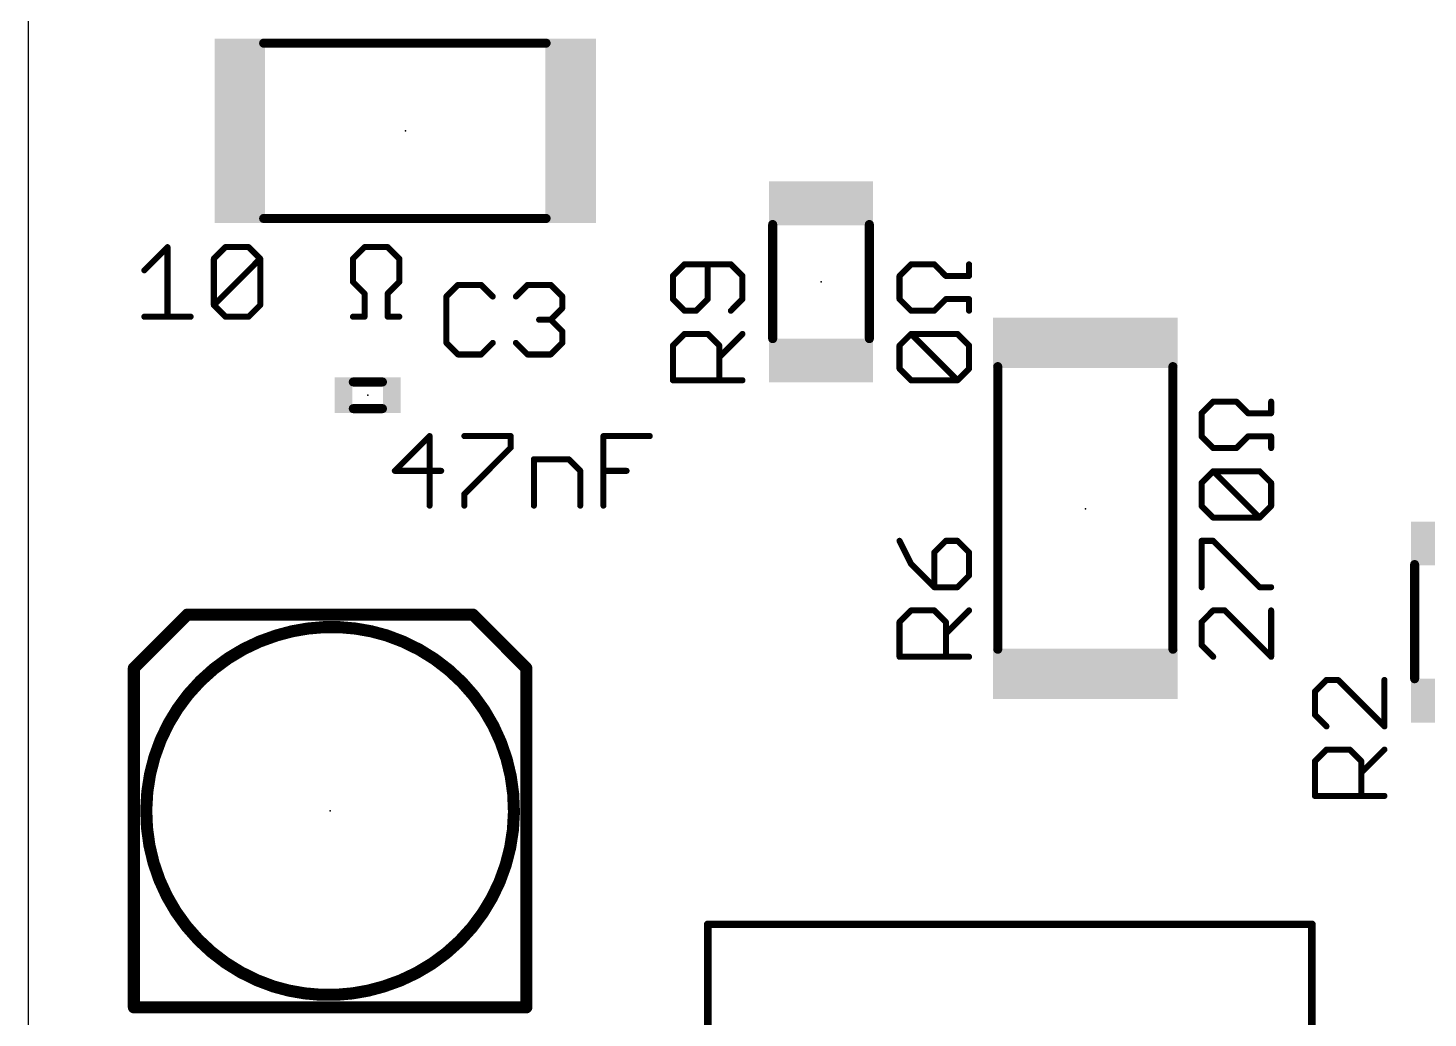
# Model space of a CAD drawing. Extents: x -3.9 to 50, y 0 to 50.9.
# Drawn here: x 0 to 23.54, y 15.57 to 32.21 of the extents above; entities that cross this region are included whole.
import ezdxf

# ---------------------------------------------------------------- set-up
doc = ezdxf.new("R2010")
doc.units = 0
for name, color, linetype in [('20', 7, 'CONTINUOUS'), ('21', 253, 'CONTINUOUS'), ('23', 7, 'CONTINUOUS'), ('25', 253, 'CONTINUOUS'), ('27', 253, 'CONTINUOUS'), ('51', 253, 'CONTINUOUS')]:
    doc.layers.add(name, color=color, linetype=linetype)

# ---------------------------------------------------------------- blocks, each defined once
blk = doc.blocks.new('RECT')
blk.add_solid([(-0.5, -0.5), (0.5, -0.5), (-0.5, 0.5), (0.5, 0.5)])

msp = doc.modelspace()

# ---------------------------------------------------------------- linework, layer by layer
at = {"layer": '20'}
msp.add_line((0, 49.52), (0, 0), dxfattribs=at)
at = {"layer": '21'}
for points, const_width in [([(1.78, 21.45), (2.68, 22.35)], 0.2032), ([(2.68, 22.35), (3.98, 22.35)], 0.2032), ([(6.18, 22.35), (7.48, 22.35)], 0.2032), ([(7.48, 22.35), (8.38, 21.45)], 0.2032), ([(1.78, 15.75), (1.78, 21.45)], 0.2032), ([(8.38, 21.45), (8.38, 15.75)], 0.2032), ([(21.59, 17.145), (11.43, 17.145)], 0.127), ([(11.43, 17.145), (11.43, 6.985)], 0.127), ([(21.59, 6.985), (21.59, 17.145)], 0.127), ([(3.98, 15.75), (1.78, 15.75)], 0.2032), ([(8.38, 15.75), (6.18, 15.75)], 0.2032)]:
    msp.add_lwpolyline(points, dxfattribs=dict(at, const_width=const_width))
for points, const_width in [([(2.68, 22.4008, 1), (2.68, 22.2992)], 0.1016), ([(2.7159, 22.3141, 1), (2.6441, 22.3859)], 0.1016), ([(3.98, 22.2992, 1), (3.98, 22.4008)], 0.1016), ([(6.18, 22.4008, 1), (6.18, 22.2992)], 0.1016), ([(7.5159, 22.3859, 1), (7.4441, 22.3141)], 0.1016), ([(7.48, 22.2992, 1), (7.48, 22.4008)], 0.1016), ([(4.18, 22, 0.7344), (4.13, 16.1)], 0.2032), ([(4.1948, 21.9514, 1), (4.1652, 22.0486)], 0.1016), ([(5.98, 16.1, 0.7344), (6.03, 22)], 0.2032), ([(6.0456, 22.0483, 1), (6.0144, 21.9517)], 0.1016), ([(1.8308, 21.45, 1), (1.7292, 21.45)], 0.1016), ([(1.7441, 21.4859, 1), (1.8159, 21.4141)], 0.1016), ([(8.4308, 21.45, 1), (8.3292, 21.45)], 0.1016), ([(8.3441, 21.4141, 1), (8.4159, 21.4859)], 0.1016), ([(11.4618, 17.145, 1), (11.3982, 17.145)], 0.0635), ([(11.43, 17.1767, 1), (11.43, 17.1133)], 0.0635), ([(21.6217, 17.145, 1), (21.5583, 17.145)], 0.0635), ([(21.59, 17.1133, 1), (21.59, 17.1767)], 0.0635), ([(4.1144, 16.0517, 1), (4.1456, 16.1483)], 0.1016), ([(5.9652, 16.1486, 1), (5.9948, 16.0514)], 0.1016), ([(1.78, 15.8008, 1), (1.78, 15.6992)], 0.1016), ([(1.7292, 15.75, 1), (1.8308, 15.75)], 0.1016), ([(3.98, 15.6992, 1), (3.98, 15.8008)], 0.1016), ([(6.18, 15.8008, 1), (6.18, 15.6992)], 0.1016), ([(8.3292, 15.75, 1), (8.4308, 15.75)], 0.1016), ([(8.38, 15.6992, 1), (8.38, 15.8008)], 0.1016)]:
    msp.add_lwpolyline(points, format="xyb", dxfattribs=dict(at, const_width=const_width))
at = {"layer": '23'}
for p in [(6.35, 30.48), (13.335, 27.94), (5.715, 26.035), (17.78, 24.13), (5.08, 19.05)]:
    msp.add_point(p, dxfattribs=at)
at = {"layer": '25', "const_width": 0.1016}
for points in [[(11.0397, 28.236), (10.8448, 28.0411)], [(11.8193, 28.236), (11.0397, 28.236)], [(11.4295, 27.6513), (11.4295, 28.236)], [(12.0142, 28.0411), (11.8193, 28.236)], [(10.8448, 28.0411), (10.8448, 27.6513)], [(12.0142, 27.6513), (12.0142, 28.0411)], [(7.2307, 27.8902), (7.0358, 27.6953)], [(7.6205, 27.8902), (7.2307, 27.8902)], [(7.8154, 27.6953), (7.6205, 27.8902)], [(8.2052, 27.6953), (8.4001, 27.8902)], [(8.4001, 27.8902), (8.7899, 27.8902)], [(8.7899, 27.8902), (8.9848, 27.6953)], [(7.0358, 27.6953), (7.0358, 26.9157)], [(8.9848, 27.5004), (8.7899, 27.3055)], [(8.9848, 27.6953), (8.9848, 27.5004)], [(10.8448, 27.6513), (11.0397, 27.4564)], [(11.2346, 27.4564), (11.4295, 27.6513)], [(11.8193, 27.4564), (12.0142, 27.6513)], [(8.7899, 27.3055), (8.595, 27.3055)], [(8.7899, 27.3055), (8.9848, 27.1106)], [(11.0397, 27.4564), (11.2346, 27.4564)], [(8.9848, 27.1106), (8.9848, 26.9157)], [(10.8448, 26.8717), (11.0397, 27.0666)], [(11.0397, 27.0666), (11.4295, 27.0666)], [(11.4295, 27.0666), (11.6244, 26.8717)], [(11.6244, 26.6768), (12.0142, 27.0666)], [(7.0358, 26.9157), (7.2307, 26.7208)], [(7.6205, 26.7208), (7.8154, 26.9157)], [(8.4001, 26.7208), (8.2052, 26.9157)], [(8.9848, 26.9157), (8.7899, 26.7208)], [(10.8448, 26.287), (10.8448, 26.8717)], [(11.6244, 26.8717), (11.6244, 26.287)], [(7.2307, 26.7208), (7.6205, 26.7208)], [(8.7899, 26.7208), (8.4001, 26.7208)], [(12.0142, 26.287), (10.8448, 26.287)], [(14.6548, 23.5898), (14.8497, 23.2)], [(15.4344, 23.5898), (15.2395, 23.3949)], [(15.6293, 23.5898), (15.4344, 23.5898)], [(15.8242, 23.3949), (15.6293, 23.5898)], [(15.2395, 23.3949), (15.2395, 22.8102)], [(15.8242, 23.0051), (15.8242, 23.3949)], [(14.8497, 23.2), (15.2395, 22.8102)], [(15.2395, 22.8102), (15.6293, 22.8102)], [(15.6293, 22.8102), (15.8242, 23.0051)], [(14.6548, 22.2255), (14.8497, 22.4204)], [(14.8497, 22.4204), (15.2395, 22.4204)], [(15.2395, 22.4204), (15.4344, 22.2255)], [(15.4344, 22.0306), (15.8242, 22.4204)], [(14.6548, 21.6408), (14.6548, 22.2255)], [(15.4344, 22.2255), (15.4344, 21.6408)], [(15.8242, 21.6408), (14.6548, 21.6408)], [(21.8347, 21.251), (21.6398, 21.0561)], [(22.0296, 21.251), (21.8347, 21.251)], [(22.8092, 20.4714), (22.0296, 21.251)], [(22.8092, 21.251), (22.8092, 20.4714)], [(21.6398, 21.0561), (21.6398, 20.6663)], [(21.6398, 20.6663), (21.8347, 20.4714)], [(21.6398, 19.8867), (21.8347, 20.0816)], [(21.8347, 20.0816), (22.2245, 20.0816)], [(22.2245, 20.0816), (22.4194, 19.8867)], [(22.4194, 19.6918), (22.8092, 20.0816)], [(21.6398, 19.302), (21.6398, 19.8867)], [(22.4194, 19.8867), (22.4194, 19.302)], [(22.8092, 19.302), (21.6398, 19.302)]]:
    msp.add_lwpolyline(points, dxfattribs=at)
at = {"layer": '25', "const_width": 0.0508}
for points in [[(11.0397, 28.2614, 1), (11.0397, 28.2106)], [(11.0577, 28.218, 1), (11.0217, 28.254)], [(11.4549, 28.236, 1), (11.4041, 28.236)], [(11.8373, 28.254, 1), (11.8013, 28.218)], [(11.8193, 28.2106, 1), (11.8193, 28.2614)], [(10.8268, 28.0591, 1), (10.8628, 28.0231)], [(10.8702, 28.0411, 1), (10.8194, 28.0411)], [(12.0396, 28.0411, 1), (11.9888, 28.0411)], [(11.9962, 28.0231, 1), (12.0322, 28.0591)], [(7.2307, 27.9156, 1), (7.2307, 27.8648)], [(7.2487, 27.8722, 1), (7.2127, 27.9082)], [(7.6385, 27.9082, 1), (7.6025, 27.8722)], [(7.6205, 27.8648, 1), (7.6205, 27.9156)], [(8.4001, 27.9156, 1), (8.4001, 27.8648)], [(8.4181, 27.8722, 1), (8.3821, 27.9082)], [(8.8079, 27.9082, 1), (8.7719, 27.8722)], [(8.7899, 27.8648, 1), (8.7899, 27.9156)], [(7.0178, 27.7133, 1), (7.0538, 27.6773)], [(7.0612, 27.6953, 1), (7.0104, 27.6953)], [(7.7974, 27.6773, 1), (7.8334, 27.7133)], [(8.1872, 27.7133, 1), (8.2232, 27.6773)], [(9.0102, 27.6953, 1), (8.9594, 27.6953)], [(8.9668, 27.6773, 1), (9.0028, 27.7133)], [(9.0028, 27.4824, 1), (8.9668, 27.5184)], [(10.8628, 27.6693, 1), (10.8268, 27.6333)], [(10.8194, 27.6513, 1), (10.8702, 27.6513)], [(11.4041, 27.6513, 1), (11.4549, 27.6513)], [(11.4475, 27.6333, 1), (11.4115, 27.6693)], [(11.9888, 27.6513, 1), (12.0396, 27.6513)], [(12.0322, 27.6333, 1), (11.9962, 27.6693)], [(8.595, 27.3309, 1), (8.595, 27.2801)], [(8.8079, 27.3235, 1), (8.7719, 27.2875)], [(8.7719, 27.3235, 1), (8.8079, 27.2875)], [(8.7899, 27.2801, 1), (8.7899, 27.3309)], [(8.9594, 27.5004, 1), (9.0102, 27.5004)], [(11.0397, 27.4818, 1), (11.0397, 27.431)], [(11.0217, 27.4384, 1), (11.0577, 27.4744)], [(11.2166, 27.4744, 1), (11.2526, 27.4384)], [(11.2346, 27.431, 1), (11.2346, 27.4818)], [(11.8013, 27.4744, 1), (11.8373, 27.4384)], [(9.0102, 27.1106, 1), (8.9594, 27.1106)], [(8.9668, 27.0926, 1), (9.0028, 27.1286)], [(11.0397, 27.092, 1), (11.0397, 27.0412)], [(11.0577, 27.0486, 1), (11.0217, 27.0846)], [(11.4475, 27.0846, 1), (11.4115, 27.0486)], [(11.4295, 27.0412, 1), (11.4295, 27.092)], [(12.0322, 27.0486, 1), (11.9962, 27.0846)], [(7.0538, 26.9337, 1), (7.0178, 26.8977)], [(7.0104, 26.9157, 1), (7.0612, 26.9157)], [(7.8334, 26.8977, 1), (7.7974, 26.9337)], [(8.2232, 26.9337, 1), (8.1872, 26.8977)], [(8.9594, 26.9157, 1), (9.0102, 26.9157)], [(9.0028, 26.8977, 1), (8.9668, 26.9337)], [(10.8268, 26.8897, 1), (10.8628, 26.8537)], [(10.8702, 26.8717, 1), (10.8194, 26.8717)], [(11.6498, 26.8717, 1), (11.599, 26.8717)], [(11.6064, 26.8537, 1), (11.6424, 26.8897)], [(7.2307, 26.7462, 1), (7.2307, 26.6954)], [(7.2127, 26.7028, 1), (7.2487, 26.7388)], [(7.6025, 26.7388, 1), (7.6385, 26.7028)], [(7.6205, 26.6954, 1), (7.6205, 26.7462)], [(8.4001, 26.7462, 1), (8.4001, 26.6954)], [(8.3821, 26.7028, 1), (8.4181, 26.7388)], [(8.7719, 26.7388, 1), (8.8079, 26.7028)], [(8.7899, 26.6954, 1), (8.7899, 26.7462)], [(11.6064, 26.6948, 1), (11.6424, 26.6588)], [(10.8448, 26.3124, 1), (10.8448, 26.2616)], [(10.8194, 26.287, 1), (10.8702, 26.287)], [(11.599, 26.287, 1), (11.6498, 26.287)], [(12.0142, 26.2616, 1), (12.0142, 26.3124)], [(14.6775, 23.6012, 1), (14.6321, 23.5784)], [(15.4344, 23.6152, 1), (15.4344, 23.5644)], [(15.4524, 23.5718, 1), (15.4164, 23.6078)], [(15.6473, 23.6078, 1), (15.6113, 23.5718)], [(15.6293, 23.5644, 1), (15.6293, 23.6152)], [(15.2215, 23.4129, 1), (15.2575, 23.3769)], [(15.2649, 23.3949, 1), (15.2141, 23.3949)], [(15.8496, 23.3949, 1), (15.7988, 23.3949)], [(15.8062, 23.3769, 1), (15.8422, 23.4129)], [(14.8677, 23.218, 1), (14.8317, 23.182)], [(14.827, 23.1886, 1), (14.8724, 23.2114)], [(15.2395, 22.8356, 1), (15.2395, 22.7848)], [(15.2141, 22.8102, 1), (15.2649, 22.8102)], [(15.2215, 22.7922, 1), (15.2575, 22.8282)], [(15.6113, 22.8282, 1), (15.6473, 22.7922)], [(15.6293, 22.7848, 1), (15.6293, 22.8356)], [(15.7988, 23.0051, 1), (15.8496, 23.0051)], [(15.8422, 22.9871, 1), (15.8062, 23.0231)], [(14.8497, 22.4458, 1), (14.8497, 22.395)], [(14.8677, 22.4024, 1), (14.8317, 22.4384)], [(15.2575, 22.4384, 1), (15.2215, 22.4024)], [(15.2395, 22.395, 1), (15.2395, 22.4458)], [(15.8422, 22.4024, 1), (15.8062, 22.4384)], [(14.6368, 22.2435, 1), (14.6728, 22.2075)], [(14.6802, 22.2255, 1), (14.6294, 22.2255)], [(15.4598, 22.2255, 1), (15.409, 22.2255)], [(15.4164, 22.2075, 1), (15.4524, 22.2435)], [(15.4164, 22.0486, 1), (15.4524, 22.0126)], [(14.6548, 21.6662, 1), (14.6548, 21.6154)], [(14.6294, 21.6408, 1), (14.6802, 21.6408)], [(15.409, 21.6408, 1), (15.4598, 21.6408)], [(15.8242, 21.6154, 1), (15.8242, 21.6662)], [(21.8347, 21.2764, 1), (21.8347, 21.2256)], [(21.8527, 21.233, 1), (21.8167, 21.269)], [(22.0476, 21.269, 1), (22.0116, 21.233)], [(22.0296, 21.2256, 1), (22.0296, 21.2764)], [(22.8346, 21.251, 1), (22.7838, 21.251)], [(21.6218, 21.0741, 1), (21.6578, 21.0381)], [(21.6652, 21.0561, 1), (21.6144, 21.0561)], [(21.6578, 20.6843, 1), (21.6218, 20.6483)], [(21.6144, 20.6663, 1), (21.6652, 20.6663)], [(21.8167, 20.4534, 1), (21.8527, 20.4894)], [(22.7838, 20.4714, 1), (22.8346, 20.4714)], [(22.7912, 20.4534, 1), (22.8272, 20.4894)], [(21.8347, 20.107, 1), (21.8347, 20.0562)], [(21.8527, 20.0636, 1), (21.8167, 20.0996)], [(22.2425, 20.0996, 1), (22.2065, 20.0636)], [(22.2245, 20.0562, 1), (22.2245, 20.107)], [(22.8272, 20.0636, 1), (22.7912, 20.0996)], [(21.6218, 19.9047, 1), (21.6578, 19.8687)], [(21.6652, 19.8867, 1), (21.6144, 19.8867)], [(22.4448, 19.8867, 1), (22.394, 19.8867)], [(22.4014, 19.8687, 1), (22.4374, 19.9047)], [(22.4014, 19.7098, 1), (22.4374, 19.6738)], [(21.6398, 19.3274, 1), (21.6398, 19.2766)], [(21.6144, 19.302, 1), (21.6652, 19.302)], [(22.394, 19.302, 1), (22.4448, 19.302)], [(22.8092, 19.2766, 1), (22.8092, 19.3274)]]:
    msp.add_lwpolyline(points, format="xyb", dxfattribs=at)
at = {"layer": '27', "const_width": 0.1016}
for points in [[(1.9558, 28.1354), (2.3456, 28.5252)], [(2.3456, 28.5252), (2.3456, 27.3558)], [(3.1252, 28.3303), (3.3201, 28.5252)], [(3.3201, 28.5252), (3.7099, 28.5252)], [(3.7099, 28.5252), (3.9048, 28.3303)], [(5.464, 28.3303), (5.6589, 28.5252)], [(5.6589, 28.5252), (6.0487, 28.5252)], [(6.0487, 28.5252), (6.2436, 28.3303)], [(3.1252, 27.5507), (3.1252, 28.3303)], [(3.1252, 27.5507), (3.9048, 28.3303)], [(3.9048, 28.3303), (3.9048, 27.5507)], [(5.464, 27.9405), (5.464, 28.3303)], [(6.2436, 28.3303), (6.2436, 27.9405)], [(14.6548, 28.0411), (14.8497, 28.236)], [(14.8497, 28.236), (15.2395, 28.236)], [(15.2395, 28.236), (15.4344, 28.0411)], [(15.8242, 28.0411), (15.8242, 28.236)], [(14.6548, 27.6513), (14.6548, 28.0411)], [(15.4344, 28.0411), (15.8242, 28.0411)], [(5.6589, 27.7456), (5.464, 27.9405)], [(5.6589, 27.3558), (5.6589, 27.7456)], [(6.2436, 27.9405), (6.0487, 27.7456)], [(6.0487, 27.7456), (6.0487, 27.3558)], [(3.3201, 27.3558), (3.1252, 27.5507)], [(3.9048, 27.5507), (3.7099, 27.3558)], [(14.8497, 27.4564), (14.6548, 27.6513)], [(15.4344, 27.6513), (15.2395, 27.4564)], [(15.8242, 27.6513), (15.4344, 27.6513)], [(15.8242, 27.4564), (15.8242, 27.6513)], [(1.9558, 27.3558), (2.7354, 27.3558)], [(3.7099, 27.3558), (3.3201, 27.3558)], [(5.464, 27.3558), (5.6589, 27.3558)], [(6.0487, 27.3558), (6.2436, 27.3558)], [(15.2395, 27.4564), (14.8497, 27.4564)], [(14.6548, 26.8717), (14.8497, 27.0666)], [(14.8497, 27.0666), (15.6293, 27.0666)], [(15.6293, 26.287), (14.8497, 27.0666)], [(15.6293, 27.0666), (15.8242, 26.8717)], [(14.6548, 26.4819), (14.6548, 26.8717)], [(15.8242, 26.8717), (15.8242, 26.4819)], [(14.8497, 26.287), (14.6548, 26.4819)], [(15.8242, 26.4819), (15.6293, 26.287)], [(15.6293, 26.287), (14.8497, 26.287)], [(19.7348, 25.7337), (19.9297, 25.9286)], [(19.9297, 25.9286), (20.3195, 25.9286)], [(20.3195, 25.9286), (20.5144, 25.7337)], [(20.9042, 25.7337), (20.9042, 25.9286)], [(19.7348, 25.3439), (19.7348, 25.7337)], [(20.5144, 25.7337), (20.9042, 25.7337)], [(6.7529, 25.3502), (6.1682, 24.7655)], [(6.7529, 24.1808), (6.7529, 25.3502)], [(7.3376, 25.3502), (8.1172, 25.3502)], [(8.1172, 25.1553), (7.3376, 24.3757)], [(8.1172, 25.3502), (8.1172, 25.1553)], [(9.6764, 24.1808), (9.6764, 25.3502)], [(9.6764, 25.3502), (10.456, 25.3502)], [(19.9297, 25.149), (19.7348, 25.3439)], [(20.3195, 25.149), (19.9297, 25.149)], [(20.5144, 25.3439), (20.3195, 25.149)], [(20.9042, 25.3439), (20.5144, 25.3439)], [(20.9042, 25.149), (20.9042, 25.3439)], [(8.507, 24.1808), (8.507, 24.9604)], [(8.507, 24.9604), (9.0917, 24.9604)], [(9.0917, 24.9604), (9.2866, 24.7655)], [(6.1682, 24.7655), (6.9478, 24.7655)], [(9.2866, 24.7655), (9.2866, 24.1808)], [(9.6764, 24.7655), (10.0662, 24.7655)], [(19.7348, 24.5643), (19.9297, 24.7592)], [(19.9297, 24.7592), (20.7093, 24.7592)], [(20.7093, 23.9796), (19.9297, 24.7592)], [(20.7093, 24.7592), (20.9042, 24.5643)], [(19.7348, 24.1745), (19.7348, 24.5643)], [(20.9042, 24.5643), (20.9042, 24.1745)], [(7.3376, 24.3757), (7.3376, 24.1808)], [(19.9297, 23.9796), (19.7348, 24.1745)], [(20.7093, 23.9796), (19.9297, 23.9796)], [(20.9042, 24.1745), (20.7093, 23.9796)], [(19.7348, 22.8102), (19.7348, 23.5898)], [(19.7348, 23.5898), (19.9297, 23.5898)], [(19.9297, 23.5898), (20.7093, 22.8102)], [(20.7093, 22.8102), (20.9042, 22.8102)], [(19.9297, 22.4204), (19.7348, 22.2255)], [(20.1246, 22.4204), (19.9297, 22.4204)], [(20.9042, 21.6408), (20.1246, 22.4204)], [(20.9042, 22.4204), (20.9042, 21.6408)], [(19.7348, 22.2255), (19.7348, 21.8357)], [(19.7348, 21.8357), (19.9297, 21.6408)]]:
    msp.add_lwpolyline(points, dxfattribs=at)
at = {"layer": '27', "const_width": 0.0508}
for points in [[(2.371, 28.5252, 1), (2.3202, 28.5252)], [(2.3636, 28.5072, 1), (2.3276, 28.5432)], [(3.3201, 28.5506, 1), (3.3201, 28.4998)], [(3.3381, 28.5072, 1), (3.3021, 28.5432)], [(3.7279, 28.5432, 1), (3.6919, 28.5072)], [(3.7099, 28.4998, 1), (3.7099, 28.5506)], [(5.6589, 28.5506, 1), (5.6589, 28.4998)], [(5.6768, 28.5072, 1), (5.6409, 28.5432)], [(6.0666, 28.5432, 1), (6.0307, 28.5072)], [(6.0487, 28.4998, 1), (6.0487, 28.5506)], [(3.1072, 28.3483, 1), (3.1432, 28.3123)], [(3.1506, 28.3303, 1), (3.0998, 28.3303)], [(3.9302, 28.3303, 1), (3.8794, 28.3303)], [(3.9228, 28.3123, 1), (3.8868, 28.3483)], [(3.8868, 28.3123, 1), (3.9228, 28.3483)], [(5.446, 28.3483, 1), (5.482, 28.3123)], [(5.4894, 28.3303, 1), (5.4386, 28.3303)], [(6.269, 28.3303, 1), (6.2182, 28.3303)], [(6.2256, 28.3123, 1), (6.2615, 28.3483)], [(14.8497, 28.2614, 1), (14.8497, 28.2106)], [(14.8677, 28.218, 1), (14.8317, 28.254)], [(15.2575, 28.254, 1), (15.2215, 28.218)], [(15.2395, 28.2106, 1), (15.2395, 28.2614)], [(15.8496, 28.236, 1), (15.7988, 28.236)], [(1.9378, 28.1534, 1), (1.9738, 28.1174)], [(14.6368, 28.0591, 1), (14.6728, 28.0231)], [(14.6802, 28.0411, 1), (14.6294, 28.0411)], [(15.4344, 28.0665, 1), (15.4344, 28.0157)], [(15.4164, 28.0231, 1), (15.4524, 28.0591)], [(15.7988, 28.0411, 1), (15.8496, 28.0411)], [(15.8242, 28.0157, 1), (15.8242, 28.0665)], [(5.482, 27.9585, 1), (5.446, 27.9225)], [(5.4386, 27.9405, 1), (5.4894, 27.9405)], [(5.6843, 27.7456, 1), (5.6335, 27.7456)], [(5.6409, 27.7276, 1), (5.6768, 27.7636)], [(6.0307, 27.7636, 1), (6.0666, 27.7276)], [(6.0741, 27.7456, 1), (6.0233, 27.7456)], [(6.2182, 27.9405, 1), (6.269, 27.9405)], [(6.2615, 27.9225, 1), (6.2256, 27.9585)], [(3.1432, 27.5687, 1), (3.1072, 27.5327)], [(3.1072, 27.5687, 1), (3.1432, 27.5327)], [(3.0998, 27.5507, 1), (3.1506, 27.5507)], [(3.8794, 27.5507, 1), (3.9302, 27.5507)], [(3.9228, 27.5327, 1), (3.8868, 27.5687)], [(14.6728, 27.6693, 1), (14.6368, 27.6333)], [(14.6294, 27.6513, 1), (14.6802, 27.6513)], [(15.4344, 27.6767, 1), (15.4344, 27.6259)], [(15.4524, 27.6333, 1), (15.4164, 27.6693)], [(15.8496, 27.6513, 1), (15.7988, 27.6513)], [(15.8242, 27.6259, 1), (15.8242, 27.6767)], [(1.9558, 27.3812, 1), (1.9558, 27.3304)], [(2.3202, 27.3558, 1), (2.371, 27.3558)], [(2.7354, 27.3304, 1), (2.7354, 27.3812)], [(3.3201, 27.3812, 1), (3.3201, 27.3304)], [(3.3021, 27.3378, 1), (3.3381, 27.3738)], [(3.6919, 27.3738, 1), (3.7279, 27.3378)], [(3.7099, 27.3304, 1), (3.7099, 27.3812)], [(5.464, 27.3812, 1), (5.464, 27.3304)], [(5.6335, 27.3558, 1), (5.6843, 27.3558)], [(5.6589, 27.3304, 1), (5.6589, 27.3812)], [(6.0487, 27.3812, 1), (6.0487, 27.3304)], [(6.0233, 27.3558, 1), (6.0741, 27.3558)], [(6.2436, 27.3304, 1), (6.2436, 27.3812)], [(14.8497, 27.4818, 1), (14.8497, 27.431)], [(14.8317, 27.4384, 1), (14.8677, 27.4744)], [(15.2215, 27.4744, 1), (15.2575, 27.4384)], [(15.2395, 27.431, 1), (15.2395, 27.4818)], [(15.7988, 27.4564, 1), (15.8496, 27.4564)], [(14.8677, 27.0846, 1), (14.8317, 27.0486)], [(14.8497, 27.092, 1), (14.8497, 27.0412)], [(14.8677, 27.0486, 1), (14.8317, 27.0846)], [(15.6473, 27.0846, 1), (15.6113, 27.0486)], [(15.6293, 27.0412, 1), (15.6293, 27.092)], [(14.6368, 26.8897, 1), (14.6728, 26.8537)], [(14.6802, 26.8717, 1), (14.6294, 26.8717)], [(15.8496, 26.8717, 1), (15.7988, 26.8717)], [(15.8062, 26.8537, 1), (15.8422, 26.8897)], [(14.6728, 26.4999, 1), (14.6368, 26.4639)], [(14.6294, 26.4819, 1), (14.6802, 26.4819)], [(15.7988, 26.4819, 1), (15.8496, 26.4819)], [(15.8422, 26.4639, 1), (15.8062, 26.4999)], [(14.8497, 26.3124, 1), (14.8497, 26.2616)], [(14.8317, 26.269, 1), (14.8677, 26.305)], [(15.6113, 26.305, 1), (15.6473, 26.269)], [(15.6113, 26.269, 1), (15.6473, 26.305)], [(15.6293, 26.2616, 1), (15.6293, 26.3124)], [(19.9297, 25.954, 1), (19.9297, 25.9032)], [(19.9477, 25.9106, 1), (19.9117, 25.9465)], [(20.3375, 25.9465, 1), (20.3015, 25.9106)], [(20.3195, 25.9032, 1), (20.3195, 25.954)], [(20.9296, 25.9286, 1), (20.8788, 25.9286)], [(19.7602, 25.7337, 1), (19.7094, 25.7337)], [(19.7168, 25.7516, 1), (19.7528, 25.7157)], [(20.5144, 25.7591, 1), (20.5144, 25.7083)], [(20.4964, 25.7157, 1), (20.5324, 25.7516)], [(20.8788, 25.7337, 1), (20.9296, 25.7337)], [(20.9042, 25.7083, 1), (20.9042, 25.7591)], [(6.7783, 25.3502, 1), (6.7275, 25.3502)], [(6.7709, 25.3322, 1), (6.7349, 25.3682)], [(7.3376, 25.3756, 1), (7.3376, 25.3248)], [(8.1426, 25.3502, 1), (8.0918, 25.3502)], [(8.1352, 25.1373, 1), (8.0992, 25.1733)], [(8.1172, 25.3248, 1), (8.1172, 25.3756)], [(9.7018, 25.3502, 1), (9.651, 25.3502)], [(9.6764, 25.3756, 1), (9.6764, 25.3248)], [(10.456, 25.3248, 1), (10.456, 25.3756)], [(19.7528, 25.3618, 1), (19.7168, 25.3259)], [(19.7094, 25.3439, 1), (19.7602, 25.3439)], [(19.9297, 25.1744, 1), (19.9297, 25.1236)], [(19.9117, 25.131, 1), (19.9477, 25.167)], [(20.3015, 25.167, 1), (20.3375, 25.131)], [(20.3195, 25.1236, 1), (20.3195, 25.1744)], [(20.5144, 25.3693, 1), (20.5144, 25.3185)], [(20.5324, 25.3259, 1), (20.4964, 25.3618)], [(20.9296, 25.3439, 1), (20.8788, 25.3439)], [(20.9042, 25.3185, 1), (20.9042, 25.3693)], [(8.0918, 25.1553, 1), (8.1426, 25.1553)], [(8.5324, 24.9604, 1), (8.4816, 24.9604)], [(8.507, 24.9858, 1), (8.507, 24.935)], [(9.1097, 24.9784, 1), (9.0737, 24.9424)], [(9.0917, 24.935, 1), (9.0917, 24.9858)], [(20.8788, 25.149, 1), (20.9296, 25.149)], [(6.1502, 24.7835, 1), (6.1862, 24.7475)], [(6.1682, 24.7909, 1), (6.1682, 24.7401)], [(6.9478, 24.7401, 1), (6.9478, 24.7909)], [(9.312, 24.7655, 1), (9.2612, 24.7655)], [(9.2686, 24.7475, 1), (9.3046, 24.7835)], [(9.6764, 24.7909, 1), (9.6764, 24.7401)], [(10.0662, 24.7401, 1), (10.0662, 24.7909)], [(19.9477, 24.7772, 1), (19.9117, 24.7412)], [(19.9297, 24.7846, 1), (19.9297, 24.7338)], [(19.9477, 24.7412, 1), (19.9117, 24.7772)], [(20.7273, 24.7772, 1), (20.6913, 24.7412)], [(20.7093, 24.7338, 1), (20.7093, 24.7846)], [(19.7168, 24.5823, 1), (19.7528, 24.5463)], [(19.7602, 24.5643, 1), (19.7094, 24.5643)], [(20.9296, 24.5643, 1), (20.8788, 24.5643)], [(20.8862, 24.5463, 1), (20.9222, 24.5823)], [(7.3196, 24.3937, 1), (7.3556, 24.3577)], [(7.363, 24.3757, 1), (7.3122, 24.3757)], [(6.7275, 24.1808, 1), (6.7783, 24.1808)], [(7.3122, 24.1808, 1), (7.363, 24.1808)], [(8.4816, 24.1808, 1), (8.5324, 24.1808)], [(9.2612, 24.1808, 1), (9.312, 24.1808)], [(9.651, 24.1808, 1), (9.7018, 24.1808)], [(19.7528, 24.1925, 1), (19.7168, 24.1565)], [(19.7094, 24.1745, 1), (19.7602, 24.1745)], [(19.9297, 24.005, 1), (19.9297, 23.9542)], [(19.9117, 23.9616, 1), (19.9477, 23.9976)], [(20.6913, 23.9976, 1), (20.7273, 23.9616)], [(20.6913, 23.9616, 1), (20.7273, 23.9976)], [(20.7093, 23.9542, 1), (20.7093, 24.005)], [(20.8788, 24.1745, 1), (20.9296, 24.1745)], [(20.9222, 24.1565, 1), (20.8862, 24.1925)], [(19.7602, 23.5898, 1), (19.7094, 23.5898)], [(19.7348, 23.6152, 1), (19.7348, 23.5644)], [(19.9477, 23.6078, 1), (19.9117, 23.5718)], [(19.9297, 23.5644, 1), (19.9297, 23.6152)], [(19.7094, 22.8102, 1), (19.7602, 22.8102)], [(20.7093, 22.8356, 1), (20.7093, 22.7848)], [(20.6913, 22.7922, 1), (20.7273, 22.8282)], [(20.9042, 22.7848, 1), (20.9042, 22.8356)], [(19.9297, 22.4458, 1), (19.9297, 22.395)], [(19.9477, 22.4024, 1), (19.9117, 22.4384)], [(20.1426, 22.4384, 1), (20.1066, 22.4024)], [(20.1246, 22.395, 1), (20.1246, 22.4458)], [(20.9296, 22.4204, 1), (20.8788, 22.4204)], [(19.7168, 22.2435, 1), (19.7528, 22.2075)], [(19.7602, 22.2255, 1), (19.7094, 22.2255)], [(19.7528, 21.8537, 1), (19.7168, 21.8177)], [(19.7094, 21.8357, 1), (19.7602, 21.8357)], [(19.9117, 21.6228, 1), (19.9477, 21.6588)], [(20.8788, 21.6408, 1), (20.9296, 21.6408)], [(20.8862, 21.6228, 1), (20.9222, 21.6588)]]:
    msp.add_lwpolyline(points, format="xyb", dxfattribs=at)
at = {"layer": '51'}
for points, const_width in [([(8.712, 31.953), (3.963, 31.953)], 0.1524), ([(8.712, 29.007), (3.963, 29.007)], 0.1524), ([(12.5222, 26.9875), (12.5222, 28.9052)], 0.1524), ([(14.1478, 26.9875), (14.1478, 28.9052)], 0.1524), ([(16.307, 21.768), (16.307, 26.517)], 0.1524), ([(19.253, 21.768), (19.253, 26.517)], 0.1524), ([(5.47, 26.259), (5.96, 26.259)], 0.1524), ([(5.96, 25.811), (5.47, 25.811)], 0.1524), ([(23.3172, 21.2725), (23.3172, 23.1902)], 0.1524), ([(3.98, 22.35), (6.18, 22.35)], 0.2032), ([(6.18, 15.75), (3.98, 15.75)], 0.2032)]:
    msp.add_lwpolyline(points, dxfattribs=dict(at, const_width=const_width))
for points, const_width in [([(3.963, 31.9911, 1), (3.963, 31.9149)], 0.0762), ([(8.712, 31.9149, 1), (8.712, 31.9911)], 0.0762), ([(3.963, 29.0451, 1), (3.963, 28.9689)], 0.0762), ([(8.712, 28.9689, 1), (8.712, 29.0451)], 0.0762), ([(12.5603, 28.9052, 1), (12.4841, 28.9052)], 0.0762), ([(14.1859, 28.9052, 1), (14.1097, 28.9052)], 0.0762), ([(12.4841, 26.9875, 1), (12.5603, 26.9875)], 0.0762), ([(14.1097, 26.9875, 1), (14.1859, 26.9875)], 0.0762), ([(16.3451, 26.517, 1), (16.2689, 26.517)], 0.0762), ([(19.2911, 26.517, 1), (19.2149, 26.517)], 0.0762), ([(5.47, 26.2971, 1), (5.47, 26.2209)], 0.0762), ([(5.96, 26.2209, 1), (5.96, 26.2971)], 0.0762), ([(5.47, 25.8491, 1), (5.47, 25.7729)], 0.0762), ([(5.96, 25.7729, 1), (5.96, 25.8491)], 0.0762), ([(23.3553, 23.1902, 1), (23.2791, 23.1902)], 0.0762), ([(3.98, 22.4008, 1), (3.98, 22.2992)], 0.1016), ([(6.18, 22.2992, 1), (6.18, 22.4008)], 0.1016), ([(6.03, 22, 0.1531), (4.18, 22)], 0.2032), ([(4.1648, 22.0485, 1), (4.1952, 21.9515)], 0.1016), ([(6.0148, 21.9515, 1), (6.0452, 22.0485)], 0.1016), ([(16.2689, 21.768, 1), (16.3451, 21.768)], 0.0762), ([(19.2149, 21.768, 1), (19.2911, 21.768)], 0.0762), ([(23.2791, 21.2725, 1), (23.3553, 21.2725)], 0.0762), ([(4.13, 16.1, 0.1531), (5.98, 16.1)], 0.2032), ([(4.1452, 16.1485, 1), (4.1148, 16.0515)], 0.1016), ([(5.9952, 16.0515, 1), (5.9648, 16.1485)], 0.1016), ([(3.98, 15.8008, 1), (3.98, 15.6992)], 0.1016), ([(6.18, 15.6992, 1), (6.18, 15.8008)], 0.1016)]:
    msp.add_lwpolyline(points, format="xyb", dxfattribs=dict(at, const_width=const_width))

# ---------------------------------------------------------------- block references
for p, xscale, yscale, rotation in [((3.5629, 30.4794), 0.8499, 3.1001, 180), ((9.1255, 30.4794), 0.8499, 3.1001, 180), ((13.335, 29.2608), 0.7366, 1.7526, 270), ((17.7794, 26.9172), 0.8499, 3.1001, 90), ((13.335, 26.6192), 0.7366, 1.7526, 270), ((5.3062, 26.0399), 0.3, 0.5999, 180), ((6.119, 26.0399), 0.3, 0.5999, 180), ((24.13, 23.5458), 0.7366, 1.7526, 270), ((17.7794, 21.3545), 0.8499, 3.1001, 90), ((24.13, 20.9042), 0.7366, 1.7526, 270)]:
    msp.add_blockref('RECT', p, dxfattribs=dict(at, xscale=xscale, yscale=yscale, rotation=rotation))

doc.saveas('drawing.dxf')
